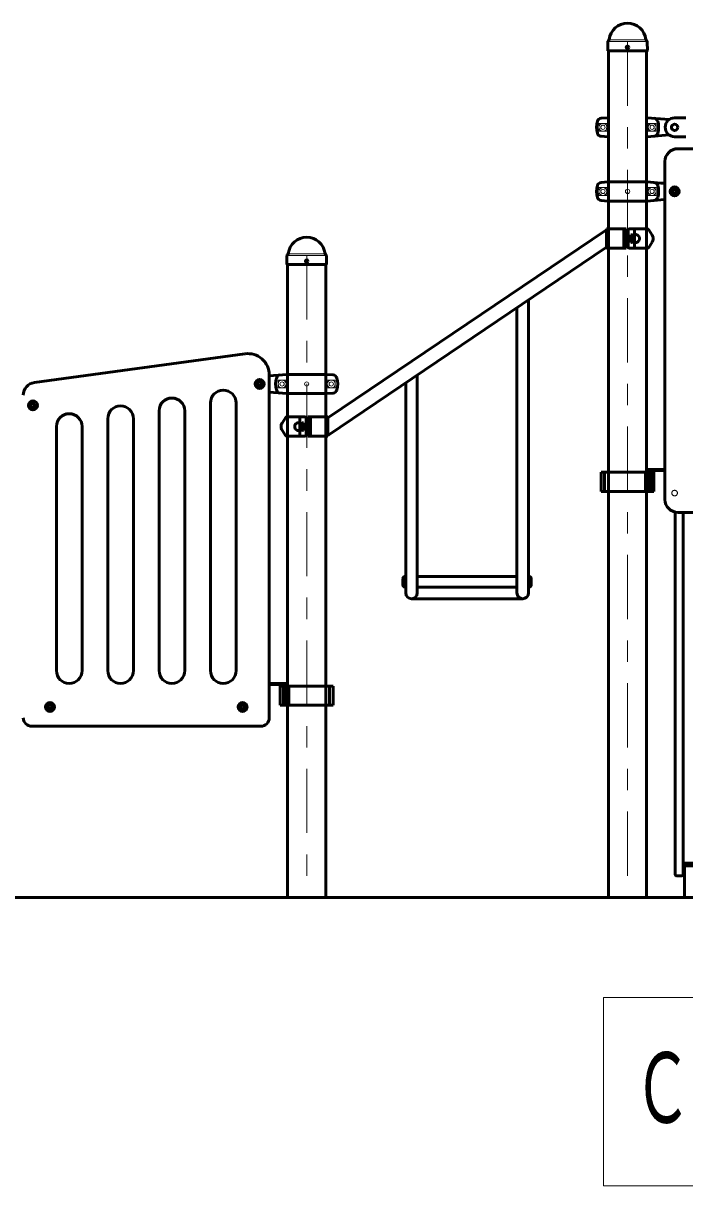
# Model space of a CAD drawing. Units: millimetres on the paper. Extents: x -385 to 0, y -594 to 267.
# Drawn here: x -301.3 to -270.4, y -150.7 to -96.3 of the extents above; entities that cross this region are included whole.
import ezdxf

# ---------------------------------------------------------------- set-up
doc = ezdxf.new("R2010")
doc.units = ezdxf.units.MM
doc.linetypes.add('USER1', pattern=[4.5, 2.5, -2])
doc.linetypes.add('USER2', pattern=[6, 3, -1, 1, -1])
doc.layers.add('LY_1', color=140, linetype='Continuous', lineweight=50)
doc.styles.add('ＭＳ ゴシック', font='')
doc.styles.get('ＭＳ ゴシック').set_extended_font_data('MS Gothic')

msp = doc.modelspace()

# ---------------------------------------------------------------- linework, layer by layer
at = {"layer": 'LY_1'}
for p, q in [((-273.96, -97.584), (-273.952, -97.188)), ((-273.927, -97.13), (-273.905, -97.108)), ((-272.135, -97.13), (-272.157, -97.108)), ((-272.102, -97.584), (-272.11, -97.188)), ((-273.96, -97.584), (-273.951, -97.594)), ((-272.112, -97.594), (-273.951, -97.594)), ((-273.922, -97.594), (-273.922, -137.175)), ((-272.14, -97.594), (-272.14, -137.175)), ((-272.112, -97.594), (-272.102, -97.584)), ((-273.951, -100.725), (-274.267, -100.752)), ((-272.111, -100.725), (-271.084, -100.814)), ((-270.831, -100.735), (-270.303, -100.735)), ((-273.951, -101.625), (-274.267, -101.597)), ((-272.111, -101.625), (-271.084, -101.535)), ((-270.831, -101.615), (-270.303, -101.615)), ((-270.681, -102.175), (-267.992, -102.175)), ((-271.281, -118.575), (-271.281, -102.775)), ((-273.951, -103.725), (-274.267, -103.752)), ((-273.951, -103.725), (-272.111, -103.725)), ((-272.111, -103.725), (-271.481, -103.78)), ((-271.481, -103.78), (-271.281, -103.794)), ((-270.911, -104.128), (-270.831, -104.082)), ((-270.911, -104.128), (-270.911, -104.221)), ((-270.911, -104.221), (-270.831, -104.267)), ((-270.831, -104.082), (-270.751, -104.128)), ((-270.831, -104.267), (-270.751, -104.221)), ((-270.751, -104.128), (-270.751, -104.221)), ((-273.951, -104.625), (-274.267, -104.597)), ((-273.951, -104.625), (-272.111, -104.625)), ((-272.111, -104.625), (-271.481, -104.569)), ((-271.481, -104.569), (-271.281, -104.555)), ((-274.015, -105.964), (-287.047, -114.758)), ((-274.015, -105.925), (-273.091, -105.925)), ((-274.015, -105.925), (-274.015, -106.825)), ((-273.211, -105.925), (-273.211, -106.825)), ((-273.091, -105.925), (-273.091, -106.825)), ((-273.001, -105.965), (-273.001, -106.785)), ((-272.109, -105.925), (-272.961, -105.925)), ((-272.706, -106.375), (-272.706, -105.945)), ((-271.88, -106.211), (-272.042, -105.961)), ((-272.881, -106.195), (-272.881, -106.555)), ((-272.881, -106.195), (-272.861, -106.195)), ((-272.761, -106.295), (-272.761, -106.455)), ((-272.706, -106.189), (-272.666, -106.188)), ((-272.706, -106.375), (-272.706, -106.805)), ((-274.015, -106.785), (-287.047, -115.578)), ((-274.015, -106.825), (-273.091, -106.825)), ((-272.111, -106.825), (-272.961, -106.825)), ((-272.881, -106.555), (-272.861, -106.555)), ((-272.706, -106.56), (-272.666, -106.562)), ((-271.88, -106.538), (-272.042, -106.788)), ((-288.96, -107.584), (-288.952, -107.188)), ((-288.96, -107.584), (-288.951, -107.594)), ((-287.112, -107.594), (-288.951, -107.594)), ((-288.927, -107.13), (-288.905, -107.108)), ((-288.922, -107.594), (-288.922, -137.175)), ((-287.135, -107.13), (-287.157, -107.108)), ((-287.14, -107.594), (-287.14, -137.175)), ((-287.112, -107.594), (-287.102, -107.584)), ((-287.102, -107.584), (-287.11, -107.188)), ((-278.203, -122.943), (-278.203, -109.611)), ((-277.659, -122.943), (-277.659, -109.243)), ((-300.762, -113.107), (-290.916, -111.763)), ((-289.781, -128.775), (-289.781, -112.754)), ((-289.581, -112.78), (-289.781, -112.794)), ((-288.951, -112.725), (-289.581, -112.78)), ((-287.111, -112.725), (-288.952, -112.725)), ((-287.111, -112.725), (-286.796, -112.752)), ((-282.859, -122.943), (-282.859, -112.752)), ((-290.231, -113.082), (-290.311, -113.128)), ((-290.311, -113.128), (-290.311, -113.221)), ((-290.231, -113.267), (-290.311, -113.221)), ((-290.151, -113.128), (-290.231, -113.082)), ((-290.151, -113.221), (-290.231, -113.267)), ((-290.151, -113.128), (-290.151, -113.221)), ((-289.581, -113.569), (-289.781, -113.555)), ((-288.951, -113.625), (-289.581, -113.569)), ((-283.403, -122.943), (-283.403, -113.119)), ((-300.831, -114.082), (-300.911, -114.128)), ((-300.751, -114.128), (-300.831, -114.082)), ((-292.531, -114.063), (-292.531, -126.575)), ((-291.331, -126.575), (-291.331, -114.063)), ((-287.111, -113.625), (-288.952, -113.625)), ((-287.111, -113.625), (-286.796, -113.597)), ((-300.911, -114.128), (-300.911, -114.221)), ((-300.831, -114.267), (-300.911, -114.221)), ((-300.751, -114.221), (-300.831, -114.267)), ((-300.751, -114.128), (-300.751, -114.221)), ((-294.931, -114.43), (-294.931, -126.575)), ((-293.731, -126.575), (-293.731, -114.43)), ((-299.731, -115.164), (-299.731, -126.575)), ((-298.531, -126.575), (-298.531, -115.164)), ((-297.331, -114.797), (-297.331, -126.575)), ((-296.131, -126.575), (-296.131, -114.797)), ((-289.183, -115.005), (-289.02, -114.754)), ((-288.953, -114.718), (-288.101, -114.718)), ((-288.356, -114.982), (-288.396, -114.981)), ((-288.356, -115.168), (-288.356, -114.738)), ((-288.356, -115.168), (-288.356, -115.598)), ((-288.301, -115.088), (-288.301, -115.248)), ((-288.181, -114.988), (-288.201, -114.988)), ((-288.181, -114.988), (-288.181, -115.348)), ((-288.061, -114.758), (-288.061, -115.578)), ((-287.047, -114.718), (-287.971, -114.718)), ((-287.971, -114.718), (-287.971, -115.618)), ((-287.851, -114.718), (-287.851, -115.618)), ((-287.047, -114.718), (-287.047, -115.618)), ((-289.183, -115.331), (-289.02, -115.581)), ((-288.951, -115.618), (-288.101, -115.618)), ((-288.356, -115.353), (-288.396, -115.355)), ((-288.181, -115.348), (-288.201, -115.348)), ((-287.047, -115.618), (-287.971, -115.618)), ((-271.795, -117.295), (-274.267, -117.295)), ((-274.267, -117.295), (-274.267, -118.195)), ((-274.101, -117.295), (-274.101, -118.195)), ((-272.197, -117.295), (-272.197, -118.195)), ((-272.14, -117.175), (-271.281, -117.175)), ((-272.14, -117.221), (-271.281, -117.221)), ((-272.009, -117.295), (-272.009, -118.195)), ((-271.95, -117.295), (-271.95, -118.195)), ((-271.795, -117.295), (-271.795, -118.195)), ((-271.795, -118.195), (-274.267, -118.195)), ((-270.811, -136.075), (-270.811, -119.175)), ((-270.681, -119.175), (-260.381, -119.175)), ((-270.431, -136.075), (-270.431, -119.175)), ((-283.531, -122.571), (-283.531, -122.271)), ((-283.431, -122.171), (-283.403, -122.171)), ((-282.859, -122.171), (-278.203, -122.171)), ((-277.659, -122.171), (-277.631, -122.171)), ((-277.531, -122.571), (-277.531, -122.271)), ((-283.431, -122.671), (-283.403, -122.671)), ((-282.859, -122.671), (-278.203, -122.671)), ((-277.659, -122.671), (-277.631, -122.671)), ((-277.931, -123.215), (-283.131, -123.215)), ((-288.922, -127.175), (-289.781, -127.175)), ((-288.922, -127.221), (-289.781, -127.221)), ((-289.267, -127.295), (-286.795, -127.295)), ((-289.267, -127.295), (-289.267, -128.195)), ((-289.112, -127.295), (-289.112, -128.195)), ((-289.053, -127.295), (-289.053, -128.195)), ((-288.866, -127.295), (-288.866, -128.195)), ((-286.961, -127.295), (-286.961, -128.195)), ((-286.795, -127.295), (-286.795, -128.195)), ((-300.111, -128.228), (-300.031, -128.182)), ((-300.111, -128.228), (-300.111, -128.321)), ((-300.031, -128.182), (-299.951, -128.228)), ((-299.951, -128.228), (-299.951, -128.321)), ((-291.111, -128.228), (-291.031, -128.182)), ((-291.111, -128.228), (-291.111, -128.321)), ((-291.031, -128.182), (-290.951, -128.228)), ((-290.951, -128.228), (-290.951, -128.321)), ((-289.267, -128.195), (-286.795, -128.195)), ((-300.111, -128.321), (-300.031, -128.367)), ((-300.031, -128.367), (-299.951, -128.321)), ((-291.111, -128.321), (-291.031, -128.367)), ((-291.031, -128.367), (-290.951, -128.321)), ((-290.181, -129.175), (-300.881, -129.175)), ((-270.431, -135.575), (-269.631, -135.575)), ((-270.431, -135.695), (-269.631, -135.695)), ((-270.371, -137.175), (-270.371, -135.695)), ((-270.711, -136.175), (-270.531, -136.175))]:
    msp.add_line(p, q, dxfattribs=at)
at = {"layer": 'LY_1', "color": 7, "lineweight": 13}
for p, q in [((-272.138, -97.164), (-273.925, -97.164)), ((-272.174, -97.094), (-273.885, -97.094)), ((-274.366, -101.359), (-274.366, -100.99)), ((-273.996, -100.99), (-274.366, -100.99)), ((-272.066, -100.99), (-271.696, -100.99)), ((-271.696, -101.359), (-271.696, -100.99)), ((-273.996, -101.359), (-274.366, -101.359)), ((-272.066, -101.359), (-271.696, -101.359)), ((-273.996, -103.99), (-274.366, -103.99)), ((-274.366, -104.359), (-274.366, -103.99)), ((-272.066, -103.99), (-271.696, -103.99)), ((-271.696, -104.359), (-271.696, -103.99)), ((-273.996, -104.359), (-274.366, -104.359)), ((-272.066, -104.359), (-271.696, -104.359)), ((-287.138, -107.164), (-288.925, -107.164)), ((-287.174, -107.094), (-288.885, -107.094)), ((-289.366, -113.359), (-289.366, -112.99)), ((-288.996, -112.99), (-289.366, -112.99)), ((-287.066, -112.99), (-286.696, -112.99)), ((-286.696, -113.359), (-286.696, -112.99)), ((-288.996, -113.359), (-289.366, -113.359)), ((-287.066, -113.359), (-286.696, -113.359)), ((-274.149, -141.856), (-274.149, -150.656)), ((-217.349, -141.856), (-274.149, -141.856)), ((-274.149, -150.656), (-217.349, -150.656))]:
    msp.add_line(p, q, dxfattribs=at)
at = {"layer": 'LY_1', "color": 7, "linetype": 'USER2', "lineweight": 13}
for p, q in [((-273.031, -97.164), (-273.031, -137.175)), ((-288.031, -107.164), (-288.031, -137.175))]:
    msp.add_line(p, q, dxfattribs=at)
at = {"layer": 'LY_1', "color": 7, "linetype": 'USER1', "lineweight": 13}
for p, q in [((-273.931, -105.925), (-273.931, -106.825)), ((-272.131, -105.945), (-272.131, -106.805)), ((-273.201, -106.475), (-273.201, -106.275)), ((-273.201, -106.275), (-272.881, -106.275)), ((-273.201, -106.475), (-272.881, -106.475)), ((-272.881, -106.205), (-272.881, -106.544)), ((-272.872, -106.195), (-272.706, -106.189)), ((-272.872, -106.554), (-272.706, -106.56)), ((-288.931, -114.738), (-288.931, -115.598)), ((-288.191, -114.988), (-288.356, -114.982)), ((-288.181, -114.998), (-288.181, -115.338)), ((-287.861, -115.068), (-288.181, -115.068)), ((-287.861, -115.268), (-287.861, -115.068)), ((-287.131, -114.718), (-287.131, -115.618)), ((-288.191, -115.348), (-288.356, -115.353)), ((-287.861, -115.268), (-288.181, -115.268))]:
    msp.add_line(p, q, dxfattribs=at)
at = {"layer": 'LY_1', "color": 7}
msp.add_line((-326.34, -137.175), (-159.297, -137.175), dxfattribs=at)
at = {"layer": 'LY_1'}
for centre, radius in [((-273.031, -97.434), 0.06), ((-270.831, -101.175), 0.15), ((-270.831, -104.175), 0.21), ((-288.031, -107.434), 0.06), ((-290.231, -113.175), 0.21), ((-300.831, -114.175), 0.21), ((-300.031, -128.275), 0.21), ((-291.031, -128.275), 0.21)]:
    msp.add_circle(centre, radius, dxfattribs=at)
at = {"layer": 'LY_1', "color": 7, "lineweight": 13}
for centre, radius in [((-274.181, -101.175), 0.185), ((-274.181, -101.175), 0.1), ((-271.881, -101.175), 0.185), ((-271.881, -101.175), 0.1), ((-274.181, -104.175), 0.185), ((-274.181, -104.175), 0.1), ((-273.031, -104.175), 0.1), ((-271.881, -104.175), 0.185), ((-271.881, -104.175), 0.1), ((-270.831, -104.175), 0.24), ((-270.831, -104.175), 0.11), ((-290.231, -113.175), 0.24), ((-289.181, -113.175), 0.185), ((-286.881, -113.175), 0.185), ((-290.231, -113.175), 0.11), ((-289.181, -113.175), 0.1), ((-288.031, -113.175), 0.1), ((-286.881, -113.175), 0.1), ((-300.831, -114.175), 0.24), ((-300.831, -114.175), 0.11), ((-300.031, -128.275), 0.24), ((-300.031, -128.275), 0.11), ((-291.031, -128.275), 0.24), ((-291.031, -128.275), 0.11)]:
    msp.add_circle(centre, radius, dxfattribs=at)
at = {"layer": 'LY_1', "color": 7, "linetype": 'USER1', "lineweight": 13}
for centre, radius in [((-270.831, -104.175), 0.13), ((-270.831, -104.175), 0.125), ((-290.231, -113.175), 0.125), ((-300.831, -114.175), 0.125), ((-270.831, -118.275), 0.13), ((-300.031, -128.275), 0.125), ((-291.031, -128.275), 0.125)]:
    msp.add_circle(centre, radius, dxfattribs=at)
at = {"layer": 'LY_1'}
for centre, radius, start, end in [((-273.031, -97.175), 0.864, 90, 173.3676), ((-273.031, -97.175), 0.864, 6.6324, 90), ((-273.868, -97.189), 0.084, 135, 178.996), ((-273.945, -97.068), 0.056, 315, 353.3676), ((-272.117, -97.068), 0.056, 186.6324, 225), ((-272.194, -97.189), 0.084, 1.0039, 45), ((-273.481, -101.175), 1, 163.8038, 196.1962), ((-274.249, -100.951), 0.2, 95, 163.8038), ((-271.813, -100.951), 0.2, 16.1962, 85), ((-272.581, -101.175), 1, 343.8037, 16.1962), ((-270.831, -101.175), 0.44, 90, 270), ((-274.249, -101.398), 0.2, 196.1962, 265), ((-271.813, -101.398), 0.2, 275, 343.8037), ((-270.681, -102.775), 0.6, 90, 180), ((-274.249, -103.951), 0.2, 95, 163.8038), ((-271.813, -103.951), 0.2, 16.1962, 85), ((-273.481, -104.175), 1, 163.8038, 196.1962), ((-272.581, -104.175), 1, 343.8037, 16.1962), ((-274.249, -104.398), 0.2, 196.1962, 265), ((-271.813, -104.398), 0.2, 275, 343.8037), ((-272.961, -105.965), 0.04, 90, 180), ((-272.726, -105.945), 0.02, 0, 90), ((-272.109, -106.005), 0.08, 20.8029, 90), ((-288.031, -107.175), 0.864, 90, 173.3676), ((-288.031, -107.175), 0.864, 6.6324, 90), ((-272.861, -106.295), 0.1, 0, 90), ((-272.861, -106.455), 0.1, 270, 0), ((-272.66, -106.375), 0.187, 268, 92), ((-272.131, -106.375), 0.3, 0, 32.993), ((-272.131, -106.375), 0.3, 327.007, 0), ((-272.961, -106.785), 0.04, 180, 270), ((-272.726, -106.805), 0.02, 270, 0), ((-272.109, -106.745), 0.08, 270, 339.1971), ((-288.868, -107.189), 0.084, 135, 178.996), ((-288.945, -107.068), 0.056, 315, 353.3676), ((-287.117, -107.068), 0.056, 186.6324, 225), ((-287.194, -107.189), 0.084, 1.0039, 45), ((-290.781, -112.754), 1, 0, 97.4685), ((-288.481, -113.175), 1, 163.8038, 196.1962), ((-289.249, -112.951), 0.2, 95, 163.8038), ((-286.813, -112.951), 0.2, 16.1962, 85), ((-287.581, -113.175), 1, 343.8037, 16.1962), ((-300.681, -113.701), 0.6, 97.4685, 180), ((-291.931, -114.063), 0.6, 0, 180), ((-289.249, -113.398), 0.2, 196.1962, 265), ((-286.813, -113.398), 0.2, 275, 343.8037), ((-294.331, -114.43), 0.6, 0, 180), ((-299.131, -115.164), 0.6, 0, 180), ((-296.731, -114.797), 0.6, 0, 180), ((-288.931, -115.168), 0.3, 147.007, 180), ((-288.931, -115.168), 0.3, 180, 212.993), ((-288.953, -114.798), 0.08, 90, 159.1971), ((-288.403, -115.168), 0.187, 88, 272), ((-288.336, -114.738), 0.02, 90, 180), ((-288.201, -115.088), 0.1, 90, 180), ((-288.101, -114.758), 0.04, 0, 90), ((-288.953, -115.538), 0.08, 200.8029, 270), ((-288.336, -115.598), 0.02, 180, 270), ((-288.201, -115.248), 0.1, 180, 270), ((-288.101, -115.578), 0.04, 270, 0), ((-270.681, -118.575), 0.6, 180, 270), ((-283.431, -122.271), 0.1, 90, 180), ((-277.631, -122.271), 0.1, 0, 90), ((-283.431, -122.571), 0.1, 180, 270), ((-277.631, -122.571), 0.1, 270, 0), ((-283.131, -122.943), 0.272, 180, 0), ((-277.931, -122.943), 0.272, 180, 0), ((-299.131, -126.575), 0.6, 180, 0), ((-296.731, -126.575), 0.6, 180, 0), ((-294.331, -126.575), 0.6, 180, 0), ((-291.931, -126.575), 0.6, 180, 0), ((-300.881, -128.775), 0.4, 180, 270), ((-290.181, -128.775), 0.4, 270, 0), ((-270.711, -136.075), 0.1, 180, 270), ((-270.531, -136.075), 0.1, 270, 0)]:
    msp.add_arc(centre, radius, start, end, dxfattribs=at)
at = {"layer": 'LY_1', "color": 7, "lineweight": 13}
for centre, start, end in [((-276.557, -101.175), 355.8705, 4.1295), ((-269.506, -101.175), 175.8705, 184.1295), ((-276.557, -104.175), 355.8705, 4.1295), ((-269.506, -104.175), 175.8705, 184.1295), ((-291.557, -113.175), 355.8705, 4.1295), ((-284.506, -113.175), 175.8705, 184.1295)]:
    msp.add_arc(centre, 2.567, start, end, dxfattribs=at)
at = {"layer": 'LY_1', "color": 7, "linetype": 'USER1', "lineweight": 13}
for centre, radius, start, end in [((-272.111, -105.945), 0.02, 88.0111, 180), ((-272.871, -106.205), 0.01, 92, 180), ((-272.726, -106.17), 0.02, 272, 0), ((-272.871, -106.544), 0.01, 180, 268), ((-272.726, -106.579), 0.02, 0, 88), ((-272.111, -106.805), 0.02, 180, 270), ((-288.951, -114.738), 0.02, 0, 91.9889), ((-288.336, -114.963), 0.02, 180, 268), ((-288.191, -114.998), 0.01, 0, 88), ((-288.951, -115.598), 0.02, 270, 0), ((-288.336, -115.373), 0.02, 92, 180), ((-288.191, -115.338), 0.01, 272, 0)]:
    msp.add_arc(centre, radius, start, end, dxfattribs=at)

# ---------------------------------------------------------------- texts
at = {"layer": 'LY_1', "color": 7, "insert": (-272.749, -146.256), "char_height": 3.299, "attachment_point": 4, "style": 'ＭＳ ゴシック'}
msp.add_mtext('\\T1.64;\\W0.6;Ｃ視立面図\u3000Ｓ＝１／５０', dxfattribs=at)

doc.saveas('drawing.dxf')
